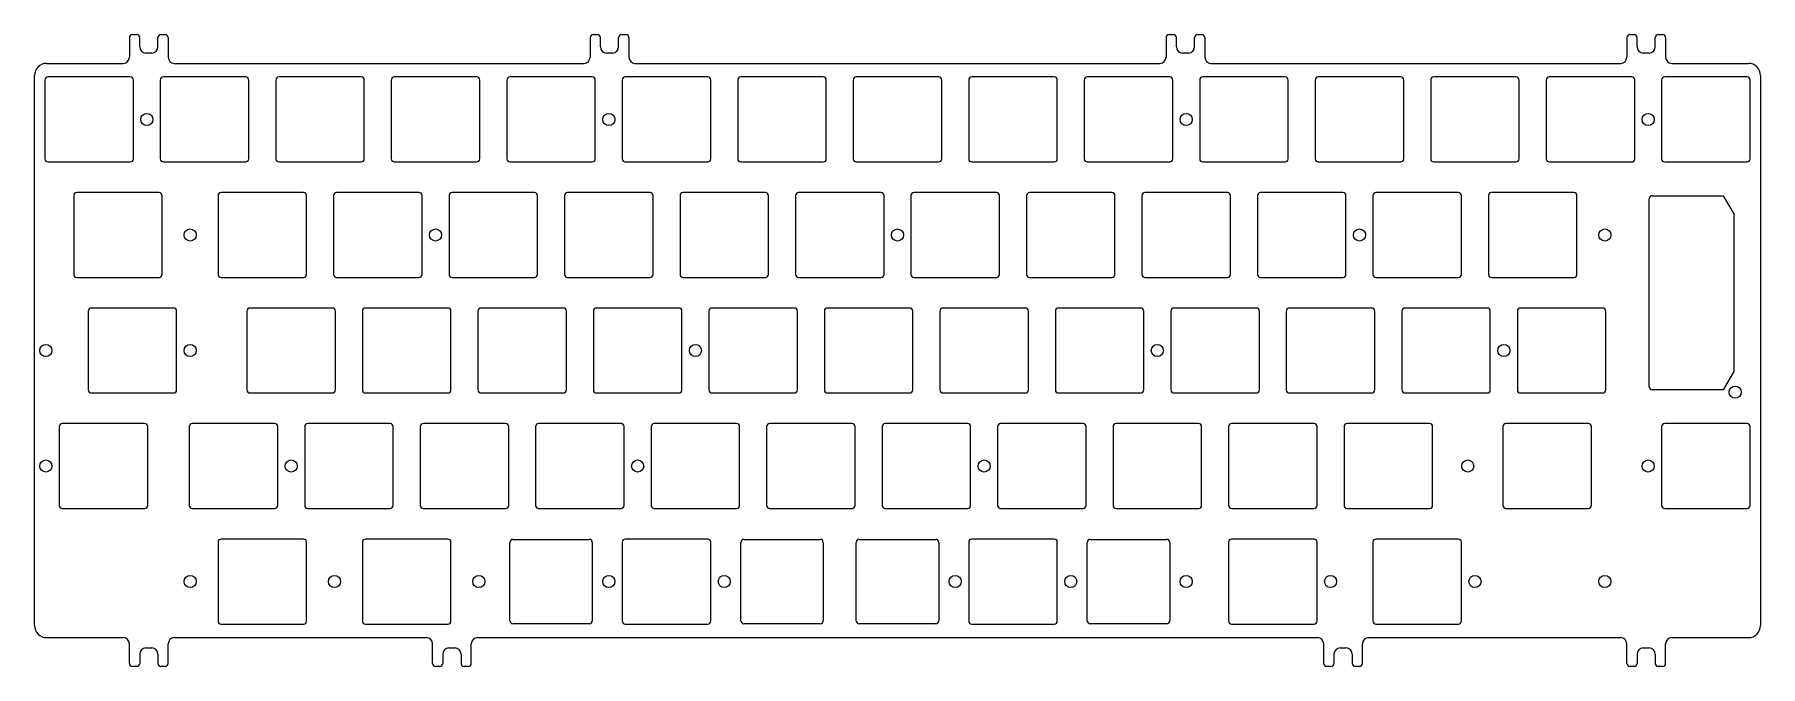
# Model space of a CAD drawing. Header units: millimetres. Extents: x -9 to 276, y -90 to 14.
import ezdxf

# ---------------------------------------------------------------- set-up
doc = ezdxf.new("R2010")
doc.units = ezdxf.units.MM
doc.layers.add('BLACK', color=7, linetype='CONTINUOUS')

msp = doc.modelspace()

# ---------------------------------------------------------------- linework, layer by layer
at = {"layer": 'BLACK', "linetype": 'Continuous'}
for p, q in [((6.65, 13.5), (6.65, 10.25)), ((7.15, 14), (7.85, 14)), ((8.35, 11.95), (8.35, 13.5)), ((11.35, 11.95), (11.35, 13.5)), ((11.85, 14), (12.55, 14)), ((13.05, 13.5), (13.05, 10.25)), ((82.65, 13.5), (82.65, 10.25)), ((83.15, 14), (83.85, 14)), ((84.35, 11.95), (84.35, 13.5)), ((87.35, 11.95), (87.35, 13.5)), ((87.85, 14), (88.55, 14)), ((89.05, 13.5), (89.05, 10.25)), ((177.65, 13.5), (177.65, 10.25)), ((178.15, 14), (178.85, 14)), ((179.35, 11.95), (179.35, 13.5)), ((182.35, 11.95), (182.35, 13.5)), ((182.85, 14), (183.55, 14)), ((184.05, 13.5), (184.05, 10.25)), ((253.65, 13.5), (253.65, 10.25)), ((254.15, 14), (254.85, 14)), ((255.35, 11.95), (255.35, 13.5)), ((258.35, 11.95), (258.35, 13.5)), ((258.85, 14), (259.55, 14)), ((260.05, 13.5), (260.05, 10.25)), ((-7.000002, 9.25), (5.65, 9.25)), ((10.35, 10.95), (9.35, 10.95)), ((14.05, 9.25), (81.65, 9.25)), ((86.35, 10.95), (85.35, 10.95)), ((90.05, 9.25), (176.65, 9.25)), ((181.35, 10.95), (180.35, 10.95)), ((185.05, 9.25), (252.65, 9.25)), ((257.35, 10.95), (256.35, 10.95)), ((261.05, 9.25), (273.7, 9.25)), ((-9, -83.450002), (-9, 7.250001)), ((-7.300001, 6.499999), (-7.300001, -6.5)), ((6.799999, 7), (-6.800001, 7)), ((7.299999, -6.5), (7.299999, 6.5)), ((11.749999, 6.5), (11.749999, -6.5)), ((25.849999, 7), (12.249999, 7)), ((26.349999, -6.5), (26.349999, 6.5)), ((30.799999, 6.5), (30.799999, -6.5)), ((44.899999, 7), (31.299999, 7)), ((45.399999, -6.5), (45.399999, 6.5)), ((49.849999, 6.5), (49.849999, -6.5)), ((63.949999, 7), (50.349999, 7)), ((64.449999, -6.5), (64.449999, 6.5)), ((68.899999, 6.5), (68.899999, -6.5)), ((82.999999, 7), (69.399999, 7)), ((83.499999, -6.5), (83.499999, 6.5)), ((87.949999, 6.5), (87.949999, -6.5)), ((102.049999, 7), (88.449999, 7)), ((102.549999, -6.5), (102.549999, 6.5)), ((106.999999, 6.5), (106.999999, -6.5)), ((121.099999, 7), (107.499999, 7)), ((121.599999, -6.5), (121.599999, 6.5)), ((126.049999, 6.5), (126.049999, -6.5)), ((140.149999, 7), (126.549999, 7)), ((140.649999, -6.5), (140.649999, 6.5)), ((145.099999, 6.5), (145.099999, -6.5)), ((159.199999, 7), (145.599999, 7)), ((159.699999, -6.5), (159.699999, 6.5)), ((164.149999, 6.5), (164.149999, -6.5)), ((178.249999, 7), (164.649999, 7)), ((178.749999, -6.5), (178.749999, 6.5)), ((183.199999, 6.5), (183.199999, -6.5)), ((197.299999, 7), (183.699999, 7)), ((197.799999, -6.5), (197.799999, 6.5)), ((202.249999, 6.5), (202.249999, -6.5)), ((216.349999, 7), (202.749999, 7)), ((216.849999, -6.5), (216.849999, 6.5)), ((221.299999, 6.5), (221.299999, -6.5)), ((235.399999, 7), (221.799999, 7)), ((235.899999, -6.5), (235.899999, 6.5)), ((240.35, 6.498264), (240.35, -6.501734)), ((254.44985, 6.998265), (240.850001, 6.998265)), ((254.95, -6.501765), (254.95, 6.505236)), ((259.4, 6.498264), (259.4, -6.501734)), ((273.49985, 6.998265), (259.900001, 6.998265)), ((274, -6.501765), (274, 6.505236)), ((275.7, 7.25), (275.7, -83.45)), ((-6.8, -7), (6.799999, -7)), ((12.249999, -7), (25.849999, -7)), ((31.299999, -7), (44.899999, -7)), ((50.349999, -7), (63.949999, -7)), ((69.399999, -7), (82.999999, -7)), ((88.449999, -7), (102.049999, -7)), ((107.499999, -7), (121.099999, -7)), ((126.549999, -7), (140.149999, -7)), ((145.599999, -7), (159.199999, -7)), ((164.649999, -7), (178.249999, -7)), ((183.699999, -7), (197.299999, -7)), ((202.749999, -7), (216.349999, -7)), ((221.799999, -7), (235.399999, -7)), ((240.85, -7.001735), (254.45003, -7.001735)), ((259.9, -7.001735), (273.50003, -7.001735)), ((-2.537501, -12.550001), (-2.537501, -25.55)), ((11.562499, -12.05), (-2.0375, -12.05)), ((12.062499, -25.55), (12.062499, -12.55)), ((21.274999, -12.55), (21.274999, -25.55)), ((35.374999, -12.05), (21.774999, -12.05)), ((35.874999, -25.55), (35.874999, -12.55)), ((40.324999, -12.55), (40.324999, -25.55)), ((54.424999, -12.05), (40.824999, -12.05)), ((54.924999, -25.55), (54.924999, -12.55)), ((59.374999, -12.55), (59.374999, -25.55)), ((73.474999, -12.05), (59.874999, -12.05)), ((73.974999, -25.55), (73.974999, -12.55)), ((78.424999, -12.55), (78.424999, -25.55)), ((92.524999, -12.05), (78.924999, -12.05)), ((93.024999, -25.55), (93.024999, -12.55)), ((97.474999, -12.55), (97.474999, -25.55)), ((111.574999, -12.05), (97.974999, -12.05)), ((112.074999, -25.55), (112.074999, -12.55)), ((116.524999, -12.55), (116.524999, -25.55)), ((130.624999, -12.05), (117.024999, -12.05)), ((131.124999, -25.55), (131.124999, -12.55)), ((135.574999, -12.55), (135.574999, -25.55)), ((149.674999, -12.05), (136.074999, -12.05)), ((150.174999, -25.55), (150.174999, -12.55)), ((154.624999, -12.55), (154.624999, -25.55)), ((168.724999, -12.05), (155.124999, -12.05)), ((169.224999, -25.55), (169.224999, -12.55)), ((173.674999, -12.55), (173.674999, -25.55)), ((187.774999, -12.05), (174.174999, -12.05)), ((188.274999, -25.55), (188.274999, -12.55)), ((192.724999, -12.55), (192.724999, -25.55)), ((206.824999, -12.05), (193.224999, -12.05)), ((207.324999, -25.55), (207.324999, -12.55)), ((211.774999, -12.55), (211.774999, -25.55)), ((225.874999, -12.05), (212.274999, -12.05)), ((226.374999, -25.55), (226.374999, -12.55)), ((230.824999, -12.55), (230.824999, -25.55)), ((244.924999, -12.05), (231.324999, -12.05)), ((245.424999, -25.55), (245.424999, -12.55)), ((257.34375, -44.0679), (257.34375, -13.075)), ((257.84375, -12.575), (269.56175, -12.575)), ((269.56175, -12.575), (271.29375, -15.575)), ((271.29375, -15.575), (271.29375, -41.575)), ((-2.0375, -26.05), (11.562499, -26.05)), ((21.774999, -26.05), (35.374999, -26.05)), ((40.824999, -26.05), (54.424999, -26.05)), ((59.874999, -26.05), (73.474999, -26.05)), ((78.924999, -26.05), (92.524999, -26.05)), ((97.974999, -26.05), (111.574999, -26.05)), ((117.024999, -26.05), (130.624999, -26.05)), ((136.074999, -26.05), (149.674999, -26.05)), ((155.124999, -26.05), (168.724999, -26.05)), ((174.174999, -26.05), (187.774999, -26.05)), ((193.224999, -26.05), (206.824999, -26.05)), ((212.274999, -26.05), (225.874999, -26.05)), ((231.324999, -26.05), (244.924999, -26.05)), ((13.94375, -31.1), (0.343751, -31.1)), ((40.137499, -31.1), (26.537499, -31.1)), ((59.187499, -31.1), (45.587499, -31.1)), ((78.237499, -31.1), (64.637499, -31.1)), ((97.287499, -31.1), (83.687499, -31.1)), ((116.337499, -31.1), (102.737499, -31.1)), ((135.387499, -31.1), (121.787499, -31.1)), ((154.437499, -31.1), (140.837499, -31.1)), ((173.487499, -31.1), (159.887499, -31.1)), ((192.537499, -31.1), (178.937499, -31.1)), ((211.587499, -31.1), (197.987499, -31.1)), ((230.637499, -31.1), (217.037499, -31.1)), ((249.6936, -31.1), (236.09375, -31.1)), ((-0.15625, -31.6), (-0.15625, -44.6)), ((14.44375, -44.6), (14.44375, -31.6)), ((26.037499, -31.6), (26.037499, -44.6)), ((40.637499, -44.6), (40.637499, -31.6)), ((45.087499, -31.6), (45.087499, -44.6)), ((59.687499, -44.6), (59.687499, -31.6)), ((64.137499, -31.6), (64.137499, -44.6)), ((78.737499, -44.6), (78.737499, -31.6)), ((83.187499, -31.6), (83.187499, -44.6)), ((97.787499, -44.6), (97.787499, -31.6)), ((102.237499, -31.6), (102.237499, -44.6)), ((116.837499, -44.6), (116.837499, -31.6)), ((121.287499, -31.6), (121.287499, -44.6)), ((135.887499, -44.6), (135.887499, -31.6)), ((140.337499, -31.6), (140.337499, -44.6)), ((154.937499, -44.6), (154.937499, -31.6)), ((159.387499, -31.6), (159.387499, -44.6)), ((173.987499, -44.6), (173.987499, -31.6)), ((178.437499, -31.6), (178.437499, -44.6)), ((193.037499, -44.6), (193.037499, -31.6)), ((197.487499, -31.6), (197.487499, -44.6)), ((212.087499, -44.6), (212.087499, -31.6)), ((216.537499, -31.6), (216.537499, -44.6)), ((231.137499, -44.6), (231.137499, -31.6)), ((235.59375, -31.6), (235.59375, -44.6069)), ((250.19375, -44.6), (250.19375, -31.593029)), ((271.29375, -41.575), (269.56175, -44.575)), ((0.343751, -45.1), (13.94375, -45.1)), ((26.537499, -45.1), (40.137499, -45.1)), ((45.587499, -45.1), (59.187499, -45.1)), ((64.637499, -45.1), (78.237499, -45.1)), ((83.687499, -45.1), (97.287499, -45.1)), ((102.737499, -45.1), (116.337499, -45.1)), ((121.787499, -45.1), (135.387499, -45.1)), ((140.837499, -45.1), (154.437499, -45.1)), ((159.887499, -45.1), (173.487499, -45.1)), ((178.937499, -45.1), (192.537499, -45.1)), ((197.987499, -45.1), (211.587499, -45.1)), ((217.037499, -45.1), (230.637499, -45.1)), ((236.0939, -45.1), (249.69375, -45.1)), ((269.56175, -44.575), (257.8438, -44.575)), ((-4.91875, -50.650017), (-4.91875, -63.656917)), ((9.1811, -50.150017), (-4.41875, -50.150017)), ((9.68125, -63.650017), (9.68125, -50.643046)), ((16.5125, -50.650017), (16.5125, -63.656917)), ((30.61235, -50.150017), (17.0125, -50.150017)), ((31.1125, -63.650017), (31.1125, -50.643046)), ((35.562499, -50.65), (35.562499, -63.65)), ((49.662499, -50.15), (36.062499, -50.15)), ((50.162499, -63.65), (50.162499, -50.65)), ((54.612499, -50.65), (54.612499, -63.65)), ((68.712499, -50.15), (55.112499, -50.15)), ((69.212499, -63.65), (69.212499, -50.65)), ((73.662499, -50.65), (73.662499, -63.65)), ((87.762499, -50.15), (74.162499, -50.15)), ((88.262499, -63.65), (88.262499, -50.65)), ((92.712499, -50.65), (92.712499, -63.65)), ((106.812499, -50.15), (93.212499, -50.15)), ((107.312499, -63.65), (107.312499, -50.65)), ((111.762499, -50.65), (111.762499, -63.65)), ((125.862499, -50.15), (112.262499, -50.15)), ((126.362499, -63.65), (126.362499, -50.65)), ((130.812499, -50.65), (130.812499, -63.65)), ((144.912499, -50.15), (131.312499, -50.15)), ((145.412499, -63.65), (145.412499, -50.65)), ((149.862499, -50.65), (149.862499, -63.65)), ((163.962499, -50.15), (150.362499, -50.15)), ((164.462499, -63.65), (164.462499, -50.65)), ((168.912499, -50.65), (168.912499, -63.65)), ((183.012499, -50.15), (169.412499, -50.15)), ((183.512499, -63.65), (183.512499, -50.65)), ((187.962499, -50.65), (187.962499, -63.65)), ((202.062499, -50.15), (188.462499, -50.15)), ((202.562499, -63.65), (202.562499, -50.65)), ((207.012499, -50.65), (207.012499, -63.65)), ((221.112499, -50.15), (207.512499, -50.15)), ((221.612499, -63.65), (221.612499, -50.65)), ((233.20625, -50.65), (233.20625, -63.6569)), ((247.3061, -50.15), (233.70625, -50.15)), ((247.80625, -63.65), (247.80625, -50.643029)), ((259.4, -50.65), (259.4, -63.6569)), ((273.49985, -50.15), (259.9, -50.15)), ((274, -63.65), (274, -50.643029)), ((-4.4186, -64.150017), (9.18125, -64.150017)), ((17.01265, -64.150017), (30.6125, -64.150017)), ((36.062499, -64.15), (49.662499, -64.15)), ((55.112499, -64.15), (68.712499, -64.15)), ((74.162499, -64.15), (87.762499, -64.15)), ((93.212499, -64.15), (106.812499, -64.15)), ((112.262499, -64.15), (125.862499, -64.15)), ((131.312499, -64.15), (144.912499, -64.15)), ((150.362499, -64.15), (163.962499, -64.15)), ((169.412499, -64.15), (183.012499, -64.15)), ((188.462499, -64.15), (202.062499, -64.15)), ((207.512499, -64.15), (221.112499, -64.15)), ((233.7064, -64.15), (247.30625, -64.15)), ((259.90015, -64.15), (273.5, -64.15)), ((21.275, -69.7), (21.275, -82.7)), ((35.375, -69.2), (21.775, -69.2)), ((35.875, -82.7), (35.875, -69.7)), ((45.0875, -69.7), (45.0875, -82.7)), ((59.1875, -69.2), (45.5875, -69.2)), ((59.6875, -82.7), (59.6875, -69.7)), ((69.4, -82.65), (69.4, -69.75)), ((69.9, -69.25), (82.5, -69.25)), ((83, -69.75), (83, -82.65)), ((87.95, -69.7), (87.95, -82.7)), ((102.05, -69.2), (88.45, -69.2)), ((102.55, -82.7), (102.55, -69.7)), ((107.5, -82.65), (107.5, -69.75)), ((108, -69.25), (120.6, -69.25)), ((121.1, -69.75), (121.1, -82.65)), ((126.55, -82.65), (126.55, -69.75)), ((127.05, -69.25), (139.65, -69.25)), ((140.15, -69.75), (140.15, -82.65)), ((145.1, -69.7), (145.1, -82.7)), ((159.2, -69.2), (145.6, -69.2)), ((159.7, -82.7), (159.7, -69.7)), ((164.65, -82.65), (164.65, -69.75)), ((165.15, -69.25), (177.75, -69.25)), ((178.25, -69.75), (178.25, -82.65)), ((187.9625, -69.7), (187.9625, -82.7)), ((202.0625, -69.2), (188.4625, -69.2)), ((202.5625, -82.7), (202.5625, -69.7)), ((211.775, -69.7), (211.775, -82.7)), ((225.875, -69.2), (212.275, -69.2)), ((226.375, -82.7), (226.375, -69.7)), ((21.775, -83.2), (35.375, -83.2)), ((45.5875, -83.2), (59.1875, -83.2)), ((82.5, -83.15), (69.9, -83.15)), ((88.45, -83.2), (102.05, -83.2)), ((120.6, -83.15), (108, -83.15)), ((139.65, -83.15), (127.05, -83.15)), ((145.6, -83.2), (159.2, -83.2)), ((177.75, -83.15), (165.15, -83.15)), ((188.4625, -83.2), (202.0625, -83.2)), ((212.275, -83.2), (225.875, -83.2)), ((-7.000001, -85.45), (5.65, -85.45)), ((6.65, -89.7), (6.65, -86.45)), ((8.35, -88.15), (8.35, -89.7)), ((9.35, -87.15), (10.35, -87.15)), ((11.35, -88.15), (11.35, -89.7)), ((13.05, -89.7), (13.05, -86.45)), ((14.05, -85.45), (55.65, -85.45)), ((56.65, -89.7), (56.65, -86.45)), ((58.35, -88.15), (58.35, -89.7)), ((59.35, -87.15), (60.35, -87.15)), ((61.35, -88.15), (61.35, -89.7)), ((63.05, -89.7), (63.05, -86.45)), ((64.05, -85.45), (202.65, -85.45)), ((203.65, -89.7), (203.65, -86.45)), ((205.35, -88.15), (205.35, -89.7)), ((206.35, -87.15), (207.35, -87.15)), ((208.35, -88.15), (208.35, -89.7)), ((210.05, -89.7), (210.05, -86.45)), ((211.05, -85.45), (252.649972, -85.45)), ((253.65, -89.7), (253.65, -86.45)), ((255.35, -88.15), (255.35, -89.7)), ((256.35, -87.15), (257.35, -87.15)), ((258.35, -88.15), (258.35, -89.7)), ((260.05, -89.7), (260.05, -86.45)), ((261.05, -85.45), (273.7, -85.45)), ((7.85, -90.2), (7.15, -90.2)), ((12.55, -90.2), (11.85, -90.2)), ((57.85, -90.2), (57.15, -90.2)), ((62.55, -90.2), (61.85, -90.2)), ((204.85, -90.2), (204.15, -90.2)), ((209.55, -90.2), (208.85, -90.2)), ((254.85, -90.2), (254.15, -90.2)), ((259.55, -90.2), (258.85, -90.2))]:
    msp.add_line(p, q, dxfattribs=at)
at = {"layer": 'BLACK'}
for centre in [(9.52645, -0.00205), (85.72645, -0.00205), (180.97645, -0.00205), (257.17645, -0.00205), (16.6702, -19.05205), (57.15145, -19.05205), (133.35145, -19.05205), (209.55145, -19.05205), (250.0327, -19.05205), (-7.1423, -38.10205), (16.6702, -38.10205), (100.01395, -38.10205), (176.21395, -38.10205), (233.3625, -38.1), (271.51875, -44.975), (-7.1423, -57.15205), (33.33895, -57.15205), (90.48895, -57.15205), (147.63895, -57.15205), (227.410825, -57.15205), (257.17645, -57.15205), (16.6702, -76.20205), (40.4827, -76.20205), (64.2952, -76.20205), (85.725, -76.2), (104.775, -76.2), (142.875, -76.2), (161.925, -76.2), (180.975, -76.2), (204.78895, -76.20205), (228.60145, -76.20205), (250.0327, -76.20205)]:
    msp.add_circle(centre, 1, dxfattribs=at)
for centre, radius, start, end in [((7.15, 13.5), 0.5, 90, 180), ((7.85, 13.5), 0.5, 0, 90), ((9.35, 11.95), 1, 180, 270), ((10.35, 11.95), 1, 270, 0), ((11.85, 13.5), 0.5, 90, 180), ((12.55, 13.5), 0.5, 0, 90), ((83.15, 13.5), 0.5, 90, 180), ((83.85, 13.5), 0.5, 0, 90), ((85.35, 11.95), 1, 180, 270), ((86.35, 11.95), 1, 270, 0), ((87.85, 13.5), 0.5, 90, 180), ((88.55, 13.5), 0.5, 0, 90), ((178.15, 13.5), 0.5, 90, 180), ((178.85, 13.5), 0.5, 0, 90), ((180.35, 11.95), 1, 180, 270), ((181.35, 11.95), 1, 270, 0), ((182.85, 13.5), 0.5, 90, 180), ((183.55, 13.5), 0.5, 0, 90), ((254.15, 13.5), 0.5, 90, 180), ((254.85, 13.5), 0.5, 0, 90), ((256.35, 11.95), 1, 180, 270), ((257.35, 11.95), 1, 270, 0), ((258.85, 13.5), 0.5, 90, 180), ((259.55, 13.5), 0.5, 0, 90), ((-7.000028, 7.249985), 1.999972, 89.99925516, 179.99954163), ((5.65, 10.25), 1, 270, 0), ((14.05, 10.25), 1, 180, 270), ((81.65, 10.25), 1, 270, 0), ((90.05, 10.25), 1, 180, 270), ((176.65, 10.25), 1, 270, 0), ((185.05, 10.25), 1, 180, 270), ((252.65, 10.25), 1, 270, 0), ((261.05, 10.25), 1, 180, 270), ((273.699972, 7.249985), 2.000015, 0.00042971, 89.99919787), ((-6.8, 6.499999), 0.500001, 90.00011459, 180), ((6.799999, 6.5), 0.5, 0, 90), ((12.249999, 6.5), 0.5, 90, 180), ((25.849999, 6.5), 0.5, 0, 90), ((31.299999, 6.5), 0.5, 90, 180), ((44.899999, 6.5), 0.5, 0, 90), ((50.349999, 6.5), 0.5, 90, 180), ((63.949999, 6.5), 0.5, 0, 90), ((69.399999, 6.5), 0.5, 90, 180), ((82.999999, 6.5), 0.5, 0, 90), ((88.449999, 6.5), 0.5, 90, 180), ((102.049999, 6.5), 0.5, 0, 90), ((107.499999, 6.5), 0.5, 90, 180), ((121.099999, 6.5), 0.5, 0, 90), ((126.549999, 6.5), 0.5, 90, 180), ((140.149999, 6.5), 0.5, 0, 90), ((145.599999, 6.5), 0.5, 90, 180), ((159.199999, 6.5), 0.5, 0, 90), ((164.649999, 6.5), 0.5, 90, 180), ((178.249999, 6.5), 0.5, 0, 90), ((183.699999, 6.5), 0.5, 90, 180), ((197.299999, 6.5), 0.5, 0, 90), ((202.749999, 6.5), 0.5, 90, 180), ((216.349999, 6.5), 0.5, 0, 90), ((221.799999, 6.5), 0.5, 90, 180), ((235.399999, 6.5), 0.5, 0, 90), ((240.850001, 6.498264), 0.500001, 90, 180), ((254.4499, 6.4981), 0.500165, 0.81750637, 90.00572769), ((259.900001, 6.498264), 0.500001, 90, 180), ((273.49985, 6.498065), 0.5002, 0.82143334, 90), ((-6.8, -6.499999), 0.500001, 180.00011459, 270), ((6.799999, -6.5), 0.5, 270, 0), ((12.249999, -6.5), 0.5, 180, 270), ((25.849999, -6.5), 0.5, 270, 0), ((31.299999, -6.5), 0.5, 180, 270), ((44.899999, -6.5), 0.5, 270, 0), ((50.349999, -6.5), 0.5, 180, 270), ((63.949999, -6.5), 0.5, 270, 0), ((69.399999, -6.5), 0.5, 180, 270), ((82.999999, -6.5), 0.5, 270, 0), ((88.449999, -6.5), 0.5, 180, 270), ((102.049999, -6.5), 0.5, 270, 0), ((107.499999, -6.5), 0.5, 180, 270), ((121.099999, -6.5), 0.5, 270, 0), ((126.549999, -6.5), 0.5, 180, 270), ((140.149999, -6.5), 0.5, 270, 0), ((145.599999, -6.5), 0.5, 180, 270), ((159.199999, -6.5), 0.5, 270, 0), ((164.649999, -6.5), 0.5, 180, 270), ((178.249999, -6.5), 0.5, 270, 0), ((183.699999, -6.5), 0.5, 180, 270), ((197.299999, -6.5), 0.5, 270, 0), ((202.749999, -6.5), 0.5, 180, 270), ((216.349999, -6.5), 0.5, 270, 0), ((221.799999, -6.5), 0.5, 180, 270), ((235.399999, -6.5), 0.5, 270, 0), ((240.850001, -6.501734), 0.500001, 180, 269.99988541), ((254.45003, -6.50177), 0.49997, 270, 0.00057299), ((259.900001, -6.501734), 0.500001, 180, 269.99988541), ((273.50003, -6.501765), 0.49997, 270, 0), ((-2.0375, -12.550001), 0.500001, 90, 180), ((11.562499, -12.55), 0.5, 0, 90), ((21.774999, -12.55), 0.5, 90, 180), ((35.374999, -12.55), 0.5, 0, 90), ((40.824999, -12.55), 0.5, 90, 180), ((54.424999, -12.55), 0.5, 0, 90), ((59.874999, -12.55), 0.5, 90, 180), ((73.474999, -12.55), 0.5, 0, 90), ((78.924999, -12.55), 0.5, 90, 180), ((92.524999, -12.55), 0.5, 0, 90), ((97.974999, -12.55), 0.5, 90, 180), ((111.574999, -12.55), 0.5, 0, 90), ((117.024999, -12.55), 0.5, 90, 180), ((130.624999, -12.55), 0.5, 0, 90), ((136.074999, -12.55), 0.5, 90, 180), ((149.674999, -12.55), 0.5, 0, 90), ((155.124999, -12.55), 0.5, 90, 180), ((168.724999, -12.55), 0.5, 0, 90), ((174.174999, -12.55), 0.5, 90, 180), ((187.774999, -12.55), 0.5, 0, 90), ((193.224999, -12.55), 0.5, 90, 180), ((206.824999, -12.55), 0.5, 0, 90), ((212.274999, -12.55), 0.5, 90, 180), ((225.874999, -12.55), 0.5, 0, 90), ((231.324999, -12.55), 0.5, 90, 180), ((244.924999, -12.55), 0.5, 0, 90), ((257.8437, -13.075), 0.49995, 89.99427042, 180), ((-2.0375, -25.549999), 0.500001, 180.00011459, 270), ((11.562499, -25.55), 0.5, 270, 0), ((21.774999, -25.55), 0.5, 180, 270), ((35.374999, -25.55), 0.5, 270, 0), ((40.824999, -25.55), 0.5, 180, 270), ((54.424999, -25.55), 0.5, 270, 0), ((59.874999, -25.55), 0.5, 180, 270), ((73.474999, -25.55), 0.5, 270, 0), ((78.924999, -25.55), 0.5, 180, 270), ((92.524999, -25.55), 0.5, 270, 0), ((97.974999, -25.55), 0.5, 180, 270), ((111.574999, -25.55), 0.5, 270, 0), ((117.024999, -25.55), 0.5, 180, 270), ((130.624999, -25.55), 0.5, 270, 0), ((136.074999, -25.55), 0.5, 180, 270), ((149.674999, -25.55), 0.5, 270, 0), ((155.124999, -25.55), 0.5, 180, 270), ((168.724999, -25.55), 0.5, 270, 0), ((174.174999, -25.55), 0.5, 180, 270), ((187.774999, -25.55), 0.5, 270, 0), ((193.224999, -25.55), 0.5, 180, 270), ((206.824999, -25.55), 0.5, 270, 0), ((212.274999, -25.55), 0.5, 180, 270), ((225.874999, -25.55), 0.5, 270, 0), ((231.324999, -25.55), 0.5, 180, 270), ((244.924999, -25.55), 0.5, 270, 0), ((0.343751, -31.600001), 0.500001, 90, 179.99988541), ((13.94375, -31.6), 0.5, 0, 90), ((26.537499, -31.6), 0.5, 90, 180), ((40.137499, -31.6), 0.5, 0, 90), ((45.587499, -31.6), 0.5, 90, 180), ((59.187499, -31.6), 0.5, 0, 90), ((64.637499, -31.6), 0.5, 90, 180), ((78.237499, -31.6), 0.5, 0, 90), ((83.687499, -31.6), 0.5, 90, 180), ((97.287499, -31.6), 0.5, 0, 90), ((102.737499, -31.6), 0.5, 90, 180), ((116.337499, -31.6), 0.5, 0, 90), ((121.787499, -31.6), 0.5, 90, 180), ((135.387499, -31.6), 0.5, 0, 90), ((140.837499, -31.6), 0.5, 90, 180), ((154.437499, -31.6), 0.5, 0, 90), ((159.887499, -31.6), 0.5, 90, 180), ((173.487499, -31.6), 0.5, 0, 90), ((178.937499, -31.6), 0.5, 90, 180), ((192.537499, -31.6), 0.5, 0, 90), ((197.987499, -31.6), 0.5, 90, 180), ((211.587499, -31.6), 0.5, 0, 90), ((217.037499, -31.6), 0.5, 90, 180), ((230.637499, -31.6), 0.5, 0, 90), ((236.0937, -31.6), 0.49995, 89.99427042, 180), ((249.6936, -31.6002), 0.5002, 0.82143334, 90), ((0.343751, -44.599999), 0.500001, 180.00011459, 270), ((13.94375, -44.6), 0.5, 270, 0), ((26.537499, -44.6), 0.5, 180, 270), ((40.137499, -44.6), 0.5, 270, 0), ((45.587499, -44.6), 0.5, 180, 270), ((59.187499, -44.6), 0.5, 270, 0), ((64.637499, -44.6), 0.5, 180, 270), ((78.237499, -44.6), 0.5, 270, 0), ((83.687499, -44.6), 0.5, 180, 270), ((97.287499, -44.6), 0.5, 270, 0), ((102.737499, -44.6), 0.5, 180, 270), ((116.337499, -44.6), 0.5, 270, 0), ((121.787499, -44.6), 0.5, 180, 270), ((135.387499, -44.6), 0.5, 270, 0), ((140.837499, -44.6), 0.5, 180, 270), ((154.437499, -44.6), 0.5, 270, 0), ((159.887499, -44.6), 0.5, 180, 270), ((173.487499, -44.6), 0.5, 270, 0), ((178.937499, -44.6), 0.5, 180, 270), ((192.537499, -44.6), 0.5, 270, 0), ((197.987499, -44.6), 0.5, 180, 270), ((211.587499, -44.6), 0.5, 270, 0), ((217.037499, -44.6), 0.5, 180, 270), ((230.637499, -44.6), 0.5, 270, 0), ((236.0939, -44.5998), 0.5002, 180.81330143, 270), ((249.6938, -44.6), 0.49995, 269.99427042, 0), ((257.8439, -44.0748), 0.5002, 179.20960552, 269.98854543), ((-4.4188, -50.650017), 0.49995, 89.99427042, 180), ((9.1811, -50.650217), 0.5002, 0.82143334, 90), ((17.012465, -50.649982), 0.499965, 89.99598901, 180.00401099), ((30.6124, -50.6502), 0.500183, 0.81956819, 90.00572748), ((36.062499, -50.65), 0.5, 90, 180), ((49.662499, -50.65), 0.5, 0, 90), ((55.112499, -50.65), 0.5, 90, 180), ((68.712499, -50.65), 0.5, 0, 90), ((74.162499, -50.65), 0.5, 90, 180), ((87.762499, -50.65), 0.5, 0, 90), ((93.212499, -50.65), 0.5, 90, 180), ((106.812499, -50.65), 0.5, 0, 90), ((112.262499, -50.65), 0.5, 90, 180), ((125.862499, -50.65), 0.5, 0, 90), ((131.312499, -50.65), 0.5, 90, 180), ((144.912499, -50.65), 0.5, 0, 90), ((150.362499, -50.65), 0.5, 90, 180), ((163.962499, -50.65), 0.5, 0, 90), ((169.412499, -50.65), 0.5, 90, 180), ((183.012499, -50.65), 0.5, 0, 90), ((188.462499, -50.65), 0.5, 90, 180), ((202.062499, -50.65), 0.5, 0, 90), ((207.512499, -50.65), 0.5, 90, 180), ((221.112499, -50.65), 0.5, 0, 90), ((233.706215, -50.649965), 0.499965, 89.99598901, 180.00401099), ((247.306129, -50.650136), 0.500136, 0.81415037, 90.00332225), ((259.899965, -50.649965), 0.499965, 89.99598901, 180.00401099), ((273.4999, -50.6502), 0.5002, 0.82151545, 90.00572729), ((-4.4186, -63.649817), 0.5002, 180.81330143, 270), ((9.1813, -63.650017), 0.49995, 269.99427042, 0), ((17.01262, -63.649847), 0.50017, 180.80991398, 270.00343658), ((30.61253, -63.65005), 0.49997, 269.99656203, 0.00378175), ((36.062499, -63.65), 0.5, 180, 270), ((49.662499, -63.65), 0.5, 270, 0), ((55.112499, -63.65), 0.5, 180, 270), ((68.712499, -63.65), 0.5, 270, 0), ((74.162499, -63.65), 0.5, 180, 270), ((87.762499, -63.65), 0.5, 270, 0), ((93.212499, -63.65), 0.5, 180, 270), ((106.812499, -63.65), 0.5, 270, 0), ((112.262499, -63.65), 0.5, 180, 270), ((125.862499, -63.65), 0.5, 270, 0), ((131.312499, -63.65), 0.5, 180, 270), ((144.912499, -63.65), 0.5, 270, 0), ((150.362499, -63.65), 0.5, 180, 270), ((163.962499, -63.65), 0.5, 270, 0), ((169.412499, -63.65), 0.5, 180, 270), ((183.012499, -63.65), 0.5, 270, 0), ((188.462499, -63.65), 0.5, 180, 270), ((202.062499, -63.65), 0.5, 270, 0), ((207.512499, -63.65), 0.5, 180, 270), ((221.112499, -63.65), 0.5, 270, 0), ((233.706369, -63.649826), 0.500174, 180.81037377, 270.0035511), ((247.306329, -63.650036), 0.499921, 269.99094662, 0.00412595), ((259.90012, -63.64983), 0.50017, 180.80991398, 270.00343658), ((273.50003, -63.65003), 0.49997, 269.99656205, 0.00343795), ((21.775001, -69.700001), 0.500001, 90.00011459, 179.99988541), ((35.375, -69.7), 0.5, 0, 90), ((45.587501, -69.700001), 0.500001, 90.00011459, 179.99988541), ((59.1875, -69.7), 0.5, 0, 90), ((69.900001, -69.750001), 0.500001, 90.00011459, 179.99988541), ((82.499999, -69.750001), 0.500001, 0.00011459, 89.99988541), ((88.450001, -69.700001), 0.500001, 90.00011459, 179.99988541), ((102.05, -69.7), 0.5, 0, 90), ((108, -69.75), 0.5, 90, 180), ((120.6, -69.75), 0.5, 0, 90), ((127.050001, -69.750001), 0.500001, 90.00011459, 179.99988541), ((139.649999, -69.750001), 0.500001, 0.00011459, 89.99988541), ((145.600001, -69.700001), 0.500001, 90.00011459, 179.99988541), ((159.2, -69.7), 0.5, 0, 90), ((165.15, -69.75), 0.5, 90, 180), ((177.75, -69.75), 0.5, 0, 90), ((188.462501, -69.700001), 0.500001, 90.00011459, 179.99988541), ((202.0625, -69.7), 0.5, 0, 90), ((212.275001, -69.700001), 0.500001, 90.00011459, 179.99988541), ((225.875, -69.7), 0.5, 0, 90), ((-7.000028, -83.450015), 1.999985, 179.99962757, 270.0007735), ((21.775001, -82.699999), 0.500001, 180.00011459, 269.99988541), ((35.375, -82.7), 0.5, 270, 0), ((45.587501, -82.699999), 0.500001, 180.00011459, 269.99988541), ((59.1875, -82.7), 0.5, 270, 0), ((69.900001, -82.649999), 0.500001, 180.00011459, 269.99988541), ((82.499999, -82.649999), 0.500001, 270.00011459, 359.99988541), ((88.450001, -82.699999), 0.500001, 180.00011459, 269.99988541), ((102.05, -82.7), 0.5, 270, 0), ((108, -82.65), 0.5, 180, 270), ((120.6, -82.65), 0.5, 270, 0), ((127.050001, -82.649999), 0.500001, 180.00011459, 269.99988541), ((139.649999, -82.649999), 0.500001, 270.00011459, 359.99988541), ((145.600001, -82.699999), 0.500001, 180.00011459, 269.99988541), ((159.2, -82.7), 0.5, 270, 0), ((165.15, -82.65), 0.5, 180, 270), ((177.75, -82.65), 0.5, 270, 0), ((188.462501, -82.699999), 0.500001, 180.00011459, 269.99988541), ((202.0625, -82.7), 0.5, 270, 0), ((212.275001, -82.699999), 0.500001, 180.00011459, 269.99988541), ((225.875, -82.7), 0.5, 270, 0), ((273.699972, -83.450015), 2.000028, 270.00080215, 0.00042971), ((5.65, -86.45), 1, 0, 90), ((9.35, -88.15), 1, 90, 180), ((10.35, -88.15), 1, 0, 90), ((14.05, -86.45), 1, 90, 180), ((55.65, -86.45), 1, 0, 90), ((59.35, -88.15), 1, 90, 180), ((60.35, -88.15), 1, 0, 90), ((64.05, -86.45), 1, 90, 180), ((202.65, -86.45), 1, 0, 90), ((206.35, -88.15), 1, 90, 180), ((207.35, -88.15), 1, 0, 90), ((211.05, -86.45), 1, 90, 180), ((252.65, -86.45), 1, 0, 90), ((256.35, -88.15), 1, 90, 180), ((257.35, -88.15), 1, 0, 90), ((261.05, -86.45), 1, 90, 180), ((7.15, -89.7), 0.5, 180, 270), ((7.85, -89.7), 0.5, 270, 0), ((11.85, -89.7), 0.5, 180, 270), ((12.55, -89.7), 0.5, 270, 0), ((57.15, -89.7), 0.5, 180, 270), ((57.85, -89.7), 0.5, 270, 0), ((61.85, -89.7), 0.5, 180, 270), ((62.55, -89.7), 0.5, 270, 0), ((204.15, -89.7), 0.5, 180, 270), ((204.85, -89.7), 0.5, 270, 0), ((208.85, -89.7), 0.5, 180, 270), ((209.55, -89.7), 0.5, 270, 0), ((254.15, -89.7), 0.5, 180, 270), ((254.85, -89.7), 0.5, 270, 0), ((258.85, -89.7), 0.5, 180, 270), ((259.55, -89.7), 0.5, 270, 0)]:
    msp.add_arc(centre, radius, start, end, dxfattribs=at)

doc.saveas('drawing.dxf')
